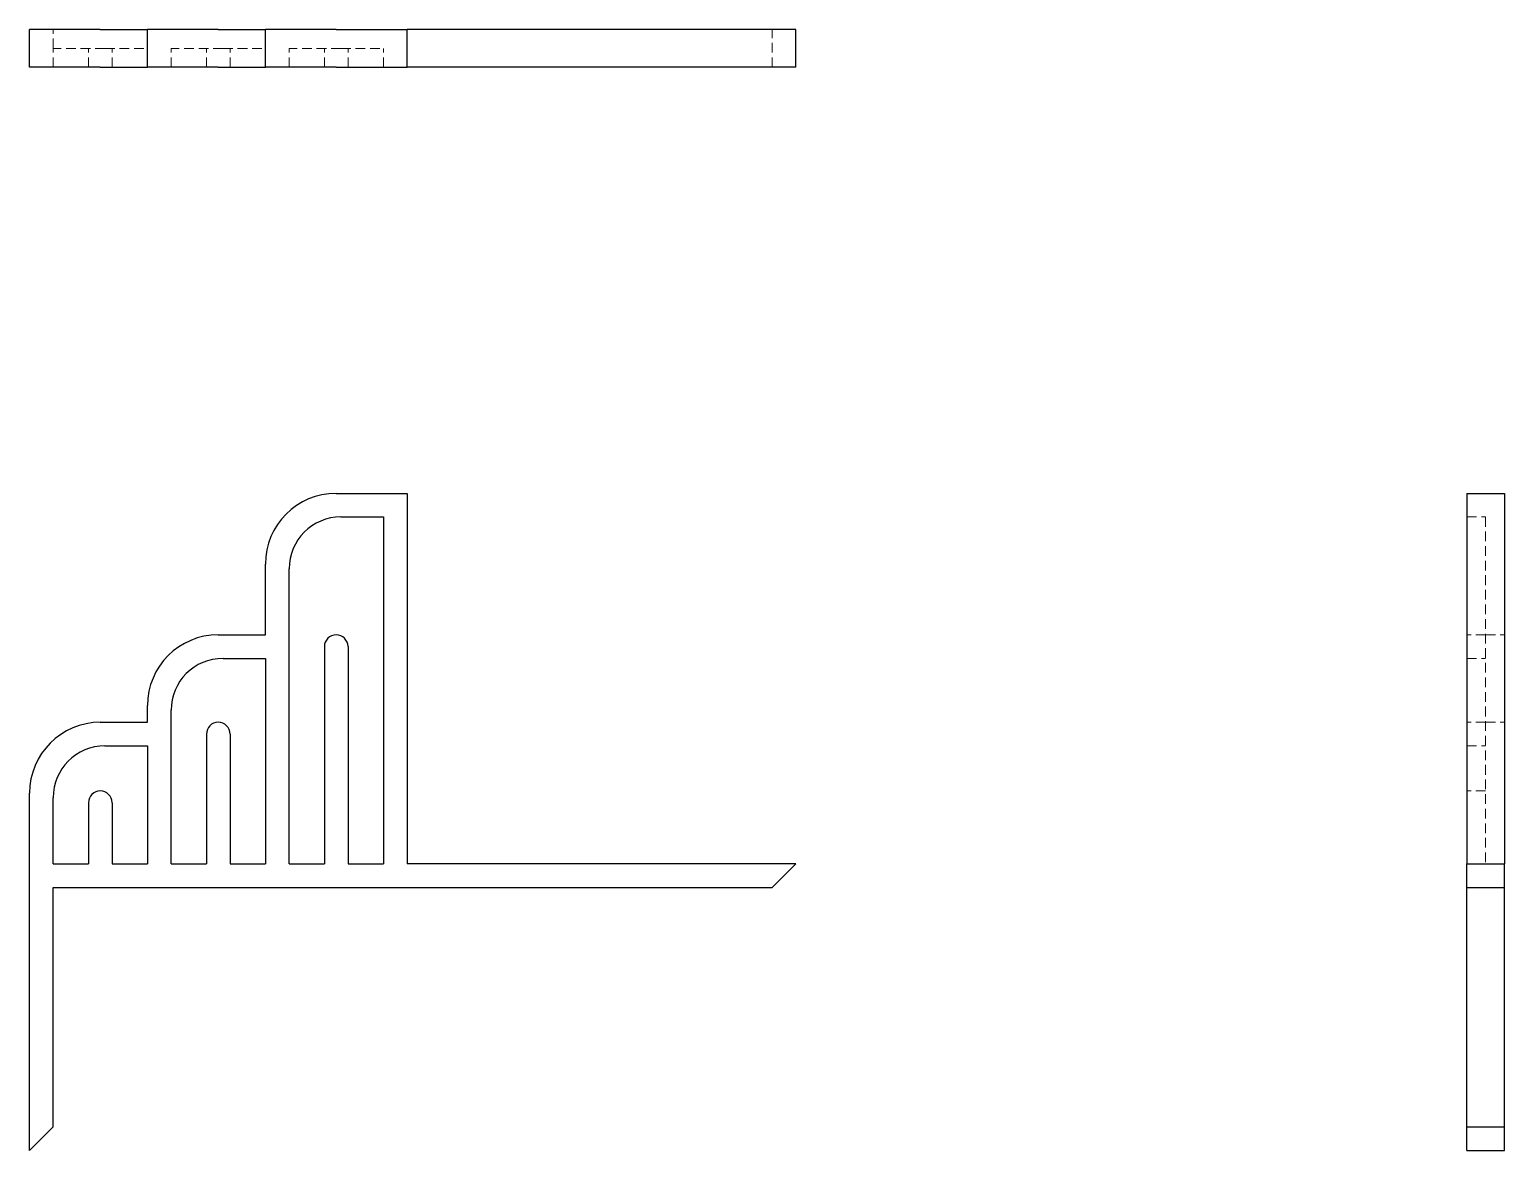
# Model space of a CAD drawing. Header units: millimetres. Extents: x 33 to 225, y 14 to 160.
import ezdxf

# ---------------------------------------------------------------- set-up
doc = ezdxf.new("R2010")
doc.units = ezdxf.units.MM
doc.linetypes.add('HIDDEN', pattern=[1.905, 1.27, -0.635])

msp = doc.modelspace()

# ---------------------------------------------------------------- linework, layer by layer
at = {"color": 7, "linetype": 'Continuous', "lineweight": 25}
for p, q in [((33, 155.54), (33, 160.46)), ((42.24, 160.46), (33, 160.46)), ((42.24, 160.46), (48.39, 160.46)), ((48.39, 155.54), (48.39, 160.46)), ((57.63, 160.46), (48.39, 160.46)), ((57.63, 160.46), (63.79, 160.46)), ((63.79, 155.54), (63.79, 160.46)), ((73.02, 160.46), (63.79, 160.46)), ((73.02, 160.46), (82.26, 160.46)), ((82.26, 155.54), (82.26, 160.46)), ((133, 160.46), (82.26, 160.46)), ((133, 155.54), (133, 160.46)), ((42.24, 155.54), (33, 155.54)), ((42.24, 155.54), (48.39, 155.54)), ((57.63, 155.54), (48.39, 155.54)), ((57.63, 155.54), (63.79, 155.54)), ((73.02, 155.54), (63.79, 155.54)), ((73.02, 155.54), (82.26, 155.54)), ((133, 155.54), (82.26, 155.54)), ((73.02, 99.9), (82.26, 99.9)), ((82.26, 99.9), (82.26, 51.54)), ((220.54, 99.9), (225.46, 99.9)), ((220.54, 99.9), (220.54, 51.54)), ((225.46, 99.9), (225.46, 51.54)), ((73.64, 96.82), (79.18, 96.82)), ((79.18, 96.82), (79.18, 51.54)), ((63.79, 81.43), (63.79, 90.66)), ((66.87, 51.54), (66.87, 90.05)), ((57.63, 81.43), (63.79, 81.43)), ((71.49, 79.89), (71.49, 51.54)), ((74.56, 79.89), (74.56, 51.54)), ((58.25, 78.35), (63.79, 78.35)), ((63.79, 78.35), (63.79, 51.54)), ((48.39, 70.01), (48.39, 72.19)), ((51.47, 51.54), (51.47, 71.58)), ((42.24, 70.01), (48.39, 70.01)), ((56.09, 68.47), (56.09, 51.54)), ((59.17, 68.47), (59.17, 51.54)), ((42.85, 66.93), (48.39, 66.93)), ((48.39, 66.93), (48.39, 51.54)), ((33, 14.1), (33, 60.77)), ((36.08, 51.54), (36.08, 60.16)), ((40.7, 59.51), (40.7, 51.54)), ((43.78, 59.51), (43.78, 51.54)), ((36.08, 51.54), (40.7, 51.54)), ((43.78, 51.54), (48.39, 51.54)), ((51.47, 51.54), (56.09, 51.54)), ((59.17, 51.54), (63.79, 51.54)), ((66.87, 51.54), (71.49, 51.54)), ((74.56, 51.54), (79.18, 51.54)), ((133, 51.54), (82.26, 51.54)), ((129.92, 48.46), (133, 51.54)), ((220.54, 48.46), (220.54, 51.54)), ((220.54, 51.54), (225.46, 51.54)), ((225.46, 48.46), (225.46, 51.54)), ((36.08, 48.46), (129.92, 48.46)), ((36.08, 17.18), (36.08, 48.46)), ((220.54, 48.46), (225.46, 48.46)), ((220.54, 17.18), (220.54, 48.46)), ((225.46, 17.18), (225.46, 48.46)), ((33, 14.1), (36.08, 17.18)), ((220.54, 17.18), (225.46, 17.18)), ((220.54, 14.1), (220.54, 17.18)), ((225.46, 14.1), (225.46, 17.18)), ((220.54, 14.1), (225.46, 14.1))]:
    msp.add_line(p, q, dxfattribs=at)
at = {"color": 7, "linetype": 'HIDDEN', "lineweight": 18}
for p, q in [((36.08, 158), (36.08, 160.46)), ((129.92, 155.54), (129.92, 160.46)), ((36.08, 155.54), (36.08, 158)), ((42.85, 158), (36.08, 158)), ((40.7, 155.54), (40.7, 158)), ((42.85, 158), (48.39, 158)), ((43.78, 155.54), (43.78, 158)), ((51.47, 155.54), (51.47, 158)), ((58.25, 158), (51.47, 158)), ((56.09, 155.54), (56.09, 158)), ((58.25, 158), (63.79, 158)), ((59.17, 155.54), (59.17, 158)), ((66.87, 155.54), (66.87, 158)), ((73.64, 158), (66.87, 158)), ((71.49, 155.54), (71.49, 158)), ((73.64, 158), (79.18, 158)), ((74.56, 155.54), (74.56, 158)), ((79.18, 155.54), (79.18, 158)), ((220.54, 96.82), (223, 96.82)), ((223, 96.82), (223, 51.54)), ((223, 81.43), (220.54, 81.43)), ((223, 81.43), (225.46, 81.43)), ((220.54, 78.35), (223, 78.35)), ((223, 70.01), (220.54, 70.01)), ((223, 70.01), (225.46, 70.01)), ((220.54, 66.93), (223, 66.93)), ((223, 61.05), (220.54, 61.05))]:
    msp.add_line(p, q, dxfattribs=at)
at = {"color": 7, "linetype": 'Continuous', "lineweight": 25}
for centre, radius, start in [((73.02, 90.66), 9.24, 90), ((73.64, 90.05), 6.77, 90), ((57.63, 72.19), 9.24, 90), ((73.02, 79.89), 1.54, 0), ((58.25, 71.58), 6.77, 90), ((42.24, 60.77), 9.24, 90), ((57.63, 68.47), 1.54, 0), ((42.85, 60.16), 6.77, 90), ((42.24, 59.51), 1.54, 0)]:
    msp.add_arc(centre, radius, start, 180, dxfattribs=at)

doc.saveas('drawing.dxf')
